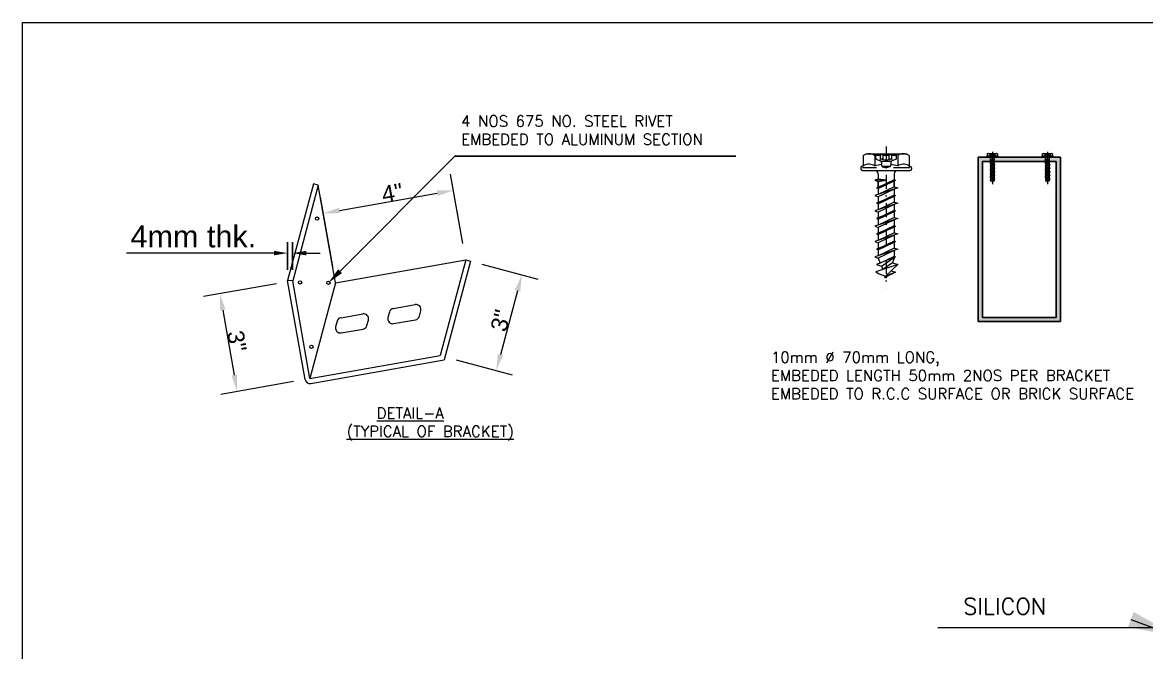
# Model space of a CAD drawing. Header units: feet. Extents: x -11 to 2437, y -109 to 219.
# Drawn here: x 629.1 to 834.5, y 104.3 to 219.3 of the extents above; entities that cross this region are included whole.
import ezdxf
from ezdxf import colors
from ezdxf.entities.mleader import LeaderData, LeaderLine
from ezdxf.math import Vec2, Vec3

# ---------------------------------------------------------------- set-up
doc = ezdxf.new("R2010")
doc.units = ezdxf.units.FT
doc.header["$MEASUREMENT"] = 0
doc.linetypes.add('ACAD_ISO08W100', pattern=[36, 24, -3, 6, -3])
doc.linetypes.add('TRATTOPUNTO', pattern=[25.4, 12.7, -6.35, 0, -6.35])
doc.layers.add('2', color=252, linetype='Continuous')
doc.layers.add('ASSI', color=1, linetype='TRATTOPUNTO')
doc.layers.add('DIM-1', color=1, linetype='Continuous', lineweight=0)
doc.layers.add('LIN-1', color=3, linetype='Continuous', lineweight=18)
doc.styles.add('Annotative', font='arial.ttf')
doc.styles.get("Standard").update_dxf_attribs({"font": 'romans.shx', "height": 4})
doc.dimstyles.new('DIM-1', dxfattribs={"dimtxt": 4, "dimasz": 2.5, "dimexe": 2, "dimexo": 2, "dimgap": 1, "dimtad": 1, "dimdec": 0, "dimzin": 0, "dimdsep": 46, "dimlunit": 4, "dimtxsty": 'Annotative', "dimcen": 0.09, "dimadec": 0, "dimazin": 0, "dimtfac": 1, "dimtdec": 0, "dimtofl": 0, "dimtmove": 0, "dimatfit": 3, "dimfxl": 1, "dimtolj": 1, "dimtzin": 0, "dimlwd": 0, "dimarcsym": 0})
doc.dimstyles.new('DIM-2', dxfattribs={"dimtxt": 0.5, "dimasz": 0.5, "dimexe": 0.5, "dimexo": 0.5, "dimgap": 0, "dimtad": 1, "dimdec": 0, "dimzin": 0, "dimdsep": 46, "dimlunit": 4, "dimtxsty": 'Annotative', "dimcen": 0.09, "dimadec": 0, "dimazin": 0, "dimtfac": 1, "dimtdec": 0, "dimtofl": 0, "dimtmove": 0, "dimatfit": 3, "dimfxl": 1, "dimtolj": 1, "dimtzin": 0, "dimlwd": 0, "dimarcsym": 0})
doc.dimstyles.new('DIM-3', dxfattribs={"dimtxt": 1, "dimasz": 0.5, "dimexe": 0.5, "dimexo": 0.5, "dimgap": 0, "dimtad": 1, "dimdec": 0, "dimzin": 0, "dimdsep": 46, "dimlunit": 4, "dimtxsty": 'Annotative', "dimcen": 0.09, "dimadec": 0, "dimazin": 0, "dimtfac": 1, "dimtdec": 0, "dimtofl": 0, "dimtmove": 1, "dimatfit": 3, "dimfxl": 1, "dimtolj": 1, "dimtzin": 0, "dimlwd": 0, "dimarcsym": 0})
pattern_1 = [(0, (-307.96807, 223.10414), (0, 0.125), []), (60, (-307.96807, 223.10414), (-0.108253175, 0.0625), []), (120, (-307.96807, 223.10414), (-0.108253175, -0.0625), [])]
pattern_2 = [(37.5, (-307.968067, 223.104141), (-0.0006299336, 0.0192682377), [0, -0.0152, 0, -0.017, 0, -0.01625]), (7.5, (-307.968067, 223.104141), (0.017697767, 0.0282214607), [0, -0.0082, 0, -0.0137, 0, -0.00525]), (327.5, (-307.980367, 223.104141), (0.0311414186, 5.65905e-05), [0, -0.005, 0, -0.018, 0, -0.0235]), (317.5, (-307.980367, 223.104141), (0.030061266, 0.0087767556), [0, -0.0025, 0, -0.0118, 0, -0.0135])]

# ---------------------------------------------------------------- blocks, each defined once
blk = doc.blocks.new('*D62')
at = {"color": 0, "linetype": 'ACAD_ISO08W100', "lineweight": -2, "transparency": 16777216}
for p, q in [((4.762, -0.319), (4.391, 1.781)), ((0.822, -1.013), (0.452, 1.086))]:
    blk.add_line(p, q, dxfattribs=at)
at = {"color": 0, "linetype": 'ACAD_ISO08W100', "lineweight": 0, "transparency": 16777216}
blk.add_line((1.031, 0.681), (3.986, 1.202), dxfattribs=at)
at = {"color": 0, "linetype": 'ACAD_ISO08W100', "lineweight": 18, "transparency": 16777216}
for points in [[(3.971, 1.284), (4, 1.12), (4.478, 1.288)], [(1.017, 0.763), (1.046, 0.599), (0.539, 0.594)]]:
    blk.add_solid(points, dxfattribs=at)
at = {"layer": 'Defpoints', "color": 0, "linetype": 'ACAD_ISO08W100', "lineweight": 18, "transparency": 16777216}
for p in [(4.478, 1.288), (4.848, -0.811), (0.909, -1.506)]:
    blk.add_point(p, dxfattribs=at)
at = {"color": 0, "linetype": 'ACAD_ISO08W100', "lineweight": 18, "transparency": 16777216, "insert": (2.624, 1.215), "char_height": 0.5, "attachment_point": 5, "rotation": 10, "style": 'Annotative'}
blk.add_mtext('\\A1;4"', dxfattribs=at)
blk = doc.blocks.new('*D61')
at = {"color": 0, "linetype": 'ACAD_ISO08W100', "lineweight": -2, "transparency": 16777216}
for p, q in [((5.331, -0.94), (7.027, -1.395)), ((4.555, -3.838), (6.25, -4.292))]:
    blk.add_line(p, q, dxfattribs=at)
at = {"color": 0, "linetype": 'ACAD_ISO08W100', "lineweight": 0, "transparency": 16777216}
blk.add_line((6.414, -1.748), (5.897, -3.68), dxfattribs=at)
at = {"color": 0, "linetype": 'ACAD_ISO08W100', "lineweight": 18, "transparency": 16777216}
for points in [[(6.334, -1.727), (6.495, -1.77), (6.544, -1.265)], [(5.816, -3.658), (5.977, -3.702), (5.767, -4.163)]]:
    blk.add_solid(points, dxfattribs=at)
at = {"layer": 'Defpoints', "color": 0, "linetype": 'ACAD_ISO08W100', "lineweight": 18, "transparency": 16777216}
for p in [(4.848, -0.811), (4.072, -3.709), (5.767, -4.163)]:
    blk.add_point(p, dxfattribs=at)
at = {"color": 0, "linetype": 'ACAD_ISO08W100', "lineweight": 18, "transparency": 16777216, "insert": (5.909, -2.648), "char_height": 0.5, "attachment_point": 5, "rotation": 75, "style": 'Annotative'}
blk.add_mtext('\\A1;3"', dxfattribs=at)
blk = doc.blocks.new('*D60')
at = {"color": 0, "linetype": 'ACAD_ISO08W100', "lineweight": -2, "transparency": 16777216}
for p, q in [((-0.881, -1.536), (-3.081, -1.924)), ((-0.36, -4.49), (-2.56, -4.878))]:
    blk.add_line(p, q, dxfattribs=at)
at = {"color": 0, "linetype": 'ACAD_ISO08W100', "lineweight": 0, "transparency": 16777216}
blk.add_line((-2.502, -2.329), (-2.155, -4.299), dxfattribs=at)
at = {"color": 0, "linetype": 'ACAD_ISO08W100', "lineweight": 18, "transparency": 16777216}
for points in [[(-2.42, -2.315), (-2.584, -2.344), (-2.589, -1.837)], [(-2.073, -4.284), (-2.237, -4.313), (-2.068, -4.791)]]:
    blk.add_solid(points, dxfattribs=at)
at = {"layer": 'Defpoints', "color": 0, "linetype": 'ACAD_ISO08W100', "lineweight": 18, "transparency": 16777216}
for p in [(-0.388, -1.449), (0.133, -4.403), (-2.068, -4.791)]:
    blk.add_point(p, dxfattribs=at)
at = {"color": 0, "linetype": 'ACAD_ISO08W100', "lineweight": 18, "transparency": 16777216, "insert": (-2.077, -3.27), "char_height": 0.5, "attachment_point": 5, "rotation": 280, "style": 'Annotative'}
blk.add_mtext('\\A1;3"', dxfattribs=at)
blk = doc.blocks.new('A$C3D414D15')
h = blk.add_hatch(color=252)
h.paths.add_polyline_path([(3, 6), (0, 6), (0, 0), (3, 0)])
h.paths.add_polyline_path([(2.85, 5.85), (2.85, 0.15), (0.15, 0.15), (0.15, 5.85)], flags=16)
for p, q in [((0, 6), (0, 0)), ((3, 6), (0, 6)), ((0.15, 5.85), (0.15, 0.15)), ((2.85, 5.85), (0.15, 5.85)), ((1.396, 6), (0.873, 6)), ((1.396, 6), (0.998, 6)), ((2.123, 6), (1.604, 6)), ((2.85, 0.15), (2.85, 5.85)), ((3, 0), (3, 6)), ((0.15, 0.15), (2.85, 0.15)), ((0, 0), (3, 0))]:
    blk.add_line(p, q)
blk = doc.blocks.new('*D59')
at = {"layer": 'Defpoints', "color": 0, "lineweight": 18, "transparency": 16777216}
for p in [(-6.403, 14.58), (-9.603, 13.105), (-6.403, 13.105)]:
    blk.add_point(p, dxfattribs=at)
at = {"layer": 'LIN-1', "color": 0, "lineweight": -2, "transparency": 16777216}
for p, q in [((-9.603, 13.605), (-9.603, 15.08)), ((-6.403, 13.605), (-6.403, 15.08))]:
    blk.add_line(p, q, dxfattribs=at)
at = {"layer": 'LIN-1', "color": 0, "lineweight": 0, "transparency": 16777216}
blk.add_line((-9.103, 14.58), (-6.903, 14.58), dxfattribs=at)
at = {"layer": 'LIN-1', "color": 0, "lineweight": 18, "transparency": 16777216}
for points in [[(-9.103, 14.663), (-9.103, 14.496), (-9.603, 14.58)], [(-6.903, 14.663), (-6.903, 14.496), (-6.403, 14.58)]]:
    blk.add_solid(points, dxfattribs=at)
at = {"layer": 'LIN-1', "color": 0, "lineweight": 18, "transparency": 16777216, "insert": (-7.699, 16.101), "char_height": 1, "attachment_point": 5, "style": 'Annotative'}
blk.add_mtext('\\A1;81 mm', dxfattribs=at)
blk = doc.blocks.new('*D58')
at = {"layer": 'Defpoints', "color": 0, "lineweight": 18, "transparency": 16777216}
for p in [(-6.403, 13.105), (-6.403, 10.605), (-4.384, 10.605)]:
    blk.add_point(p, dxfattribs=at)
at = {"layer": 'LIN-1', "color": 0, "lineweight": 0, "transparency": 16777216}
for p, q in [((-0.429, 12.611), (-0.429, 16.35)), ((-4.384, 11.855), (-0.429, 12.611)), ((-4.384, 12.605), (-4.384, 11.105))]:
    blk.add_line(p, q, dxfattribs=at)
at = {"layer": 'LIN-1', "color": 0, "lineweight": -2, "transparency": 16777216}
for p, q in [((-5.903, 13.105), (-3.884, 13.105)), ((-5.903, 10.605), (-3.884, 10.605))]:
    blk.add_line(p, q, dxfattribs=at)
at = {"layer": 'LIN-1', "color": 0, "lineweight": 18, "transparency": 16777216}
for points in [[(-4.467, 12.605), (-4.301, 12.605), (-4.384, 13.105)], [(-4.467, 11.105), (-4.301, 11.105), (-4.384, 10.605)]]:
    blk.add_solid(points, dxfattribs=at)
at = {"layer": 'LIN-1', "color": 0, "lineweight": 18, "transparency": 16777216, "insert": (-0.94, 14.48), "char_height": 1, "attachment_point": 5, "rotation": 90, "style": 'Annotative'}
blk.add_mtext('\\A1;63mm', dxfattribs=at)
blk = doc.blocks.new('*D57')
at = {"layer": 'Defpoints', "color": 0, "lineweight": 18, "transparency": 16777216}
for p in [(-9.853, 10.605), (-9.603, 10.605), (-9.853, 9.962)]:
    blk.add_point(p, dxfattribs=at)
at = {"layer": 'LIN-1', "color": 0, "lineweight": 0, "transparency": 16777216}
for p, q in [((-10.353, 9.962), (-10.853, 9.962)), ((-9.603, 9.962), (-9.853, 9.962)), ((-9.728, 9.962), (-8.36, 5.403)), ((-9.103, 9.962), (-8.603, 9.962)), ((-8.36, 5.403), (1.549, 5.403))]:
    blk.add_line(p, q, dxfattribs=at)
at = {"layer": 'LIN-1', "color": 0, "lineweight": -2, "transparency": 16777216}
for p, q in [((-9.853, 10.105), (-9.853, 9.462)), ((-9.603, 10.105), (-9.603, 9.462))]:
    blk.add_line(p, q, dxfattribs=at)
at = {"layer": 'LIN-1', "color": 0, "lineweight": 18, "transparency": 16777216}
for points in [[(-10.353, 10.045), (-10.353, 9.878), (-9.853, 9.962)], [(-9.103, 10.045), (-9.103, 9.878), (-9.603, 9.962)]]:
    blk.add_solid(points, dxfattribs=at)
at = {"layer": 'LIN-1', "color": 0, "lineweight": 18, "transparency": 16777216, "insert": (-3.406, 6.756), "char_height": 1, "attachment_point": 5, "style": 'Annotative'}
blk.add_mtext('\\A1;{\\L6mm\\P}NORTON TAPE', dxfattribs=at)
blk = doc.blocks.new('*D64')
at = {"layer": 'Defpoints', "color": 0, "lineweight": 18, "transparency": 16777216}
for p in [(678.45, 177.22), (677.52, 172.19), (678.45, 172.15)]:
    blk.add_point(p, dxfattribs=at)
at = {"layer": 'LIN-1', "color": 0, "lineweight": -2, "transparency": 16777216}
for p, q in [((677.52, 174.19), (677.52, 179.22)), ((678.45, 174.15), (678.45, 179.22))]:
    blk.add_line(p, q, dxfattribs=at)
at = {"layer": 'LIN-1', "color": 0, "lineweight": 0, "transparency": 16777216}
for p, q in [((675.02, 177.22), (648.1, 177.22)), ((680.95, 177.22), (683.45, 177.22))]:
    blk.add_line(p, q, dxfattribs=at)
at = {"layer": 'LIN-1', "color": 0, "lineweight": 18, "transparency": 16777216}
for points in [[(675.02, 177.64), (675.02, 176.81), (677.52, 177.22)], [(680.95, 177.64), (680.95, 176.81), (678.45, 177.22)]]:
    blk.add_solid(points, dxfattribs=at)
at = {"layer": 'LIN-1', "color": 0, "lineweight": 18, "transparency": 16777216, "insert": (660.31, 180.24), "char_height": 4, "attachment_point": 5, "style": 'Annotative'}
blk.add_mtext('\\A1;4mm thk.', dxfattribs=at)
blk = doc.blocks.new('CLAMP')
at = {"color": 7, "lineweight": 18}
for p, q in [((0.243, 1.488), (-0.542, -1.442)), ((0.388, 1.449), (-0.388, -1.449)), ((0.388, 1.449), (0.243, 1.488)), ((0.909, -1.506), (0.388, 1.449)), ((0.909, -1.506), (4.848, -0.811)), ((4.848, -0.811), (4.072, -3.709)), ((4.993, -0.85), (4.192, -3.84)), ((4.848, -0.811), (4.993, -0.85)), ((-0.015, -4.429), (-0.542, -1.442)), ((-0.388, -1.449), (-0.542, -1.442)), ((0.133, -4.403), (-0.388, -1.449)), ((0.909, -1.506), (0.133, -4.403)), ((2.658, -2.283), (3.317, -2.167)), ((3.444, -2.517), (3.488, -2.353)), ((0.955, -2.671), (0.911, -2.834)), ((1.074, -2.562), (1.733, -2.446)), ((1.86, -2.796), (1.903, -2.633)), ((2.539, -2.391), (2.495, -2.555)), ((2.666, -2.741), (3.325, -2.626)), ((1.082, -3.021), (1.741, -2.905)), ((0.133, -4.403), (4.072, -3.709)), ((0.159, -4.551), (4.192, -3.84))]:
    blk.add_line(p, q, dxfattribs=at)
for centre in [(0.352, 0.436), (-0.165, -1.496), (0.695, -1.506), (0.177, -3.438)]:
    blk.add_circle(centre, 0.05, dxfattribs=at)
for centre, start, end in [((2.684, -2.43), 99.9522, 165), ((3.343, -2.315), 345, 99.9522), ((1.099, -2.71), 99.9522, 165), ((1.759, -2.594), 345, 99.9522), ((2.64, -2.594), 165, 279.9522), ((3.299, -2.478), 279.9522, 345), ((1.056, -2.873), 165, 279.9522), ((1.715, -2.757), 279.9522, 345), ((0.133, -4.403), 190, 280)]:
    blk.add_arc(centre, 0.15, start, end, dxfattribs=at)
at = {"color": 7, "linetype": 'ACAD_ISO08W100', "lineweight": 18}
dim = blk.add_linear_dim(base=(4.478, 1.288), p1=(0.909, -1.506), p2=(4.848, -0.811), angle=10, dimstyle='DIM-2', dxfattribs=at)
dim.commit()
dim.dimension.update_dxf_attribs({"geometry": '*D62', "text_midpoint": (2.668, 0.969), "dimtype": 129})
for p1, p2, distance, picture, middle in [((4.848, -0.811), (4.072, -3.709), 1.755, '*D61', (5.909, -2.648)), ((-0.388, -1.449), (0.133, -4.403), -2.235, '*D60', (-2.077, -3.27))]:
    dim = blk.add_aligned_dim(p1=p1, p2=p2, distance=distance, dimstyle='DIM-2', dxfattribs=at)
    dim.commit()
    dim.dimension.update_dxf_attribs({"geometry": picture, "text_midpoint": middle})
blk = doc.blocks.new('GLASS')
at = {"layer": 'LIN-1', "lineweight": 18}
h = blk.add_hatch(dxfattribs=at)
h.set_pattern_fill('AR-SAND', scale=0.01)
h.set_pattern_definition(pattern_2)
h.paths.add_polyline_path([(-9.603, 11.812), (-10.103, 11.812), (-10.103, 11.712), (-9.603, 11.712)])
h = blk.add_hatch(dxfattribs=at)
h.set_pattern_fill('NET3')
h.set_pattern_definition(pattern_1)
h.paths.add_polyline_path([(-9.603, 11.712), (-9.853, 11.712), (-9.853, 10.605), (-9.603, 10.605)])
h = blk.add_hatch(dxfattribs=at)
h.set_pattern_fill('NET3')
h.set_pattern_definition(pattern_1)
h.paths.add_polyline_path([(-9.603, -31.395), (-9.853, -31.395), (-9.853, -32.502), (-9.603, -32.502)])
h = blk.add_hatch(dxfattribs=at)
h.set_pattern_fill('AR-SAND', scale=0.01)
h.set_pattern_definition(pattern_2)
h.paths.add_polyline_path([(-9.603, -32.602), (-10.103, -32.602), (-10.103, -32.502), (-9.603, -32.502)])
at = {"layer": 'LIN-1', "color": 7, "lineweight": 18}
for p, q in [((-6.403, 13.105), (-9.603, 13.105)), ((-9.603, 13.105), (-9.603, 10.605)), ((-6.403, 13.105), (-6.403, 10.605)), ((-9.603, 11.898), (-10.103, 11.898)), ((-10.103, 11.898), (-10.103, 11.812)), ((-9.603, 11.812), (-10.103, 11.812)), ((-10.103, 11.712), (-10.103, 11.812)), ((-9.603, 11.712), (-10.103, 11.712)), ((-10.103, 10.605), (-10.103, 11.712)), ((-9.853, 11.712), (-9.853, 10.605)), ((-9.603, 11.898), (-9.603, 11.812)), ((-9.603, 11.812), (-9.603, 11.712)), ((-10.103, 10.605), (-10.103, -31.395)), ((-9.853, 10.605), (-9.603, 10.605)), ((-9.603, 10.605), (-9.853, 10.605)), ((-9.853, 10.605), (-9.853, -31.395)), ((-6.403, 10.605), (-9.603, 10.605)), ((-10.103, -31.395), (-10.103, -32.502)), ((-9.853, -32.502), (-9.853, -31.395)), ((-9.853, -31.395), (-9.603, -31.395)), ((-9.603, -31.395), (-9.853, -31.395)), ((-6.403, -31.395), (-9.603, -31.395)), ((-9.603, -33.895), (-9.603, -31.395)), ((-6.403, -33.895), (-6.403, -31.395)), ((-9.603, -32.502), (-10.103, -32.502)), ((-10.103, -32.502), (-10.103, -32.602)), ((-9.603, -32.602), (-10.103, -32.602)), ((-10.103, -32.688), (-10.103, -32.602)), ((-9.603, -32.688), (-10.103, -32.688)), ((-9.603, -32.602), (-9.603, -32.502)), ((-9.603, -32.688), (-9.603, -32.602)), ((-6.403, -33.895), (-9.603, -33.895))]:
    blk.add_line(p, q, dxfattribs=at)
at = {"layer": 'DIM-1', "color": 7, "lineweight": 18, "char_height": 1, "attachment_point": 7}
for s, insert in [('{\\C3;SILICON}', (-22.902, 13.094)), ('{\\C3;6mm GLASS}', (1.152, -7.394)), ('{\\C3;ALUMINUM SECTION}', (4.936, -24.404))]:
    blk.add_mtext_dynamic_manual_height_columns(s, width=54.18616, gutter_width=20, heights=[0], dxfattribs=dict(at, insert=insert))
at = {"layer": 'LIN-1', "color": 7, "lineweight": 18}
for base, p1, p2, text, picture, middle in [((-6.403, 14.58), (-9.603, 13.105), (-6.403, 13.105), '81 mm', '*D59', (-7.699, 16.101)), ((-9.853, 9.962), (-9.603, 10.605), (-9.853, 10.605), '{\\L6mm\\P}NORTON TAPE', '*D57', (-8.36, 6.756))]:
    dim = blk.add_linear_dim(base=base, p1=p1, p2=p2, text=text, dimstyle='DIM-3', dxfattribs=at)
    dim.commit()
    dim.dimension.update_dxf_attribs({"geometry": picture, "text_midpoint": middle})
dim = blk.add_linear_dim(base=(-4.384, 10.605), p1=(-6.403, 13.105), p2=(-6.403, 10.605), angle=90, text='63mm', dimstyle='DIM-3', dxfattribs=at)
dim.commit()
dim.dimension.update_dxf_attribs({"geometry": '*D58', "text_midpoint": (-0.429, 12.611), "dimtype": 128})
ml = blk.add_multileader_mtext('Standard', dxfattribs=at)
ml.set_content('', color=7)
ml.set_leader_properties()
ml.build(insert=Vec2(0, 0))
ml.multileader.update_dxf_attribs({"dogleg_length": 0.36, "arrow_head_size": 3})
ctx = ml.context
ctx.base_point, ctx.arrow_head_size, ctx.landing_gap_size, ctx.plane_origin = Vec3(-24.624, 12.29), 3, 0.09, Vec3(-9.882, 11.759)
ctx.text_align_type = 2
notes = []
notes.append((ctx, [(0, (1, 1, 0), (-11.325, 12.29), (-1, 0), 13.12, [(0, [(-9.882, 11.759)], 0, [])])]))
ctx.mtext.insert, ctx.mtext.alignment, ctx.mtext.flow_direction = Vec3(-24.534, 14.29), 3, 5
ml = blk.add_multileader_mtext('Standard', dxfattribs=at)
ml.set_content('', color=7)
ml.set_leader_properties()
ml.build(insert=Vec2(0, 0))
ml.multileader.update_dxf_attribs({"dogleg_length": 0.36, "arrow_head_size": 3})
ctx = ml.context
ctx.base_point, ctx.arrow_head_size, ctx.landing_gap_size, ctx.plane_origin = Vec3(0.275, -6.219), 3, 0.09, Vec3(-10.103, -13.158)
notes.append((ctx, [(0, (1, 1, 0), (-0.085, -6.219), (1, 0), 0.36, [(0, [(-10.103, -13.158)], 0, [])])]))
ctx.mtext.insert, ctx.mtext.flow_direction = Vec3(0.365, -4.219), 5
ml = blk.add_multileader_mtext('Standard', dxfattribs=at)
ml.set_content('', color=7)
ml.set_leader_properties()
ml.build(insert=Vec2(0, 0))
ml.multileader.update_dxf_attribs({"dogleg_length": 0.36, "arrow_head_size": 3})
ctx = ml.context
ctx.base_point, ctx.arrow_head_size, ctx.landing_gap_size, ctx.plane_origin = Vec3(2.988, -24.003), 3, 0.09, Vec3(-7.705, -32.622)
notes.append((ctx, [(0, (1, 1, 0), (2.628, -24.003), (1, 0), 0.36, [(0, [(-7.705, -32.622)], 0, [])])]))
ctx.mtext.insert, ctx.mtext.flow_direction = Vec3(3.078, -22.003), 5
for ctx, leaders in notes:
    for number, flags, end, landing, length, lines in leaders:
        leader = LeaderData()
        leader.index, (leader.has_last_leader_line, leader.has_dogleg_vector, leader.attachment_direction) = number, flags
        leader.last_leader_point, leader.dogleg_vector, leader.dogleg_length = Vec3(end), Vec3(landing), length
        for number, points, colour, breaks in lines:
            line = LeaderLine()
            line.index, line.vertices, line.color, line.breaks = number, Vec3.list(points), colors.encode_raw_color(colour), breaks
            leader.lines.append(line)
        ctx.leaders.append(leader)

msp = doc.modelspace()

# ---------------------------------------------------------------- linework, layer by layer
at = {"layer": '2', "color": 7, "lineweight": 18}
for p, q in [((782.69, 195.04), (783.25, 195.36)), ((783.25, 195.36), (790.53, 195.36)), ((784.79, 195.36), (784.79, 193.12)), ((784.97, 195.36), (788.81, 195.36)), ((784.97, 195.36), (784.97, 195.22)), ((784.97, 195.22), (788.81, 195.22)), ((784.97, 195.22), (785.01, 195.21)), ((785.01, 194.56), (785.01, 195.21)), ((785.83, 194.29), (785.83, 195.15)), ((786.33, 194.3), (786.33, 195.13)), ((787.45, 194.3), (787.45, 195.13)), ((787.95, 194.29), (787.95, 195.15)), ((788.81, 195.22), (788.77, 195.21)), ((788.77, 194.56), (788.77, 195.21)), ((788.81, 195.36), (788.81, 195.22)), ((788.99, 195.36), (788.99, 193.12)), ((791.09, 195.04), (790.53, 195.36)), ((805.33, 195.34), (805.45, 195.41)), ((805.33, 195.34), (805.33, 194.9)), ((805.45, 195.41), (807.12, 195.41)), ((805.81, 195.41), (805.81, 194.9)), ((805.85, 195.41), (806.72, 195.41)), ((805.85, 195.41), (805.85, 195.38)), ((805.85, 195.38), (806.72, 195.38)), ((805.85, 195.38), (805.86, 195.38)), ((805.86, 195.23), (805.86, 195.38)), ((805.9, 195.17), (806.05, 195.12)), ((806.04, 195.17), (806.04, 195.37)), ((806.16, 195.17), (806.16, 195.36)), ((806.41, 195.17), (806.41, 195.36)), ((806.67, 195.17), (806.52, 195.12)), ((806.53, 195.17), (806.53, 195.37)), ((806.71, 195.23), (806.71, 195.38)), ((806.72, 195.38), (806.71, 195.38)), ((806.72, 195.41), (806.72, 195.38)), ((806.77, 195.41), (806.77, 194.9)), ((807.25, 195.34), (807.12, 195.41)), ((807.25, 195.34), (807.25, 194.9)), ((815.38, 195.34), (815.51, 195.41)), ((815.38, 195.34), (815.38, 194.9)), ((815.51, 195.41), (817.18, 195.41)), ((815.86, 195.41), (815.86, 194.9)), ((815.91, 195.41), (816.78, 195.41)), ((815.91, 195.41), (815.91, 195.38)), ((815.91, 195.38), (816.78, 195.38)), ((815.91, 195.38), (815.92, 195.38)), ((815.92, 195.23), (815.92, 195.38)), ((815.96, 195.17), (816.11, 195.12)), ((816.1, 195.17), (816.1, 195.37)), ((816.22, 195.17), (816.22, 195.36)), ((816.47, 195.17), (816.47, 195.36)), ((816.73, 195.17), (816.58, 195.12)), ((816.59, 195.17), (816.59, 195.37)), ((816.77, 195.23), (816.77, 195.38)), ((816.78, 195.38), (816.77, 195.38)), ((816.78, 195.41), (816.78, 195.38)), ((816.82, 195.41), (816.82, 194.9)), ((817.3, 195.34), (817.18, 195.41)), ((817.3, 195.34), (817.3, 194.9)), ((782.69, 193.12), (782.48, 193.07)), ((782.69, 195.04), (782.69, 193.12)), ((782.82, 193.2), (782.69, 193.12)), ((785.2, 194.3), (785.86, 194.06)), ((786.05, 193.79), (786.05, 193.26)), ((787.73, 193.79), (787.73, 193.26)), ((788.58, 194.3), (787.91, 194.06)), ((790.95, 193.2), (791.09, 193.12)), ((791.09, 195.04), (791.09, 193.12)), ((791.09, 193.12), (791.3, 193.07)), ((805.23, 194.83), (805.23, 194.77)), ((805.23, 194.83), (805.23, 194.77)), ((805.33, 194.9), (805.28, 194.89)), ((805.29, 194.71), (807.28, 194.71)), ((805.36, 194.92), (805.33, 194.9)), ((805.95, 194.35), (805.81, 194.31)), ((806.29, 194.31), (805.81, 194.31)), ((805.81, 194.31), (805.95, 194.26)), ((806.77, 193.99), (805.81, 193.67)), ((805.81, 193.67), (805.95, 193.62)), ((806.77, 193.35), (805.81, 193.03)), ((806.77, 193.35), (805.81, 193.03)), ((806.68, 194.31), (805.89, 193.99)), ((805.89, 193.99), (805.95, 193.97)), ((806.68, 193.67), (805.89, 193.35)), ((805.89, 193.35), (805.95, 193.33)), ((805.95, 194.58), (805.95, 194.35)), ((806.29, 194.31), (805.95, 194.35)), ((805.95, 194.26), (806.29, 194.31)), ((805.95, 193.97), (806.59, 194.27)), ((805.95, 194.26), (805.95, 194.01)), ((805.95, 194.01), (805.95, 194.26)), ((806.62, 194.04), (805.95, 193.71)), ((805.95, 193.97), (805.95, 193.71)), ((806.62, 193.94), (805.95, 193.62)), ((805.95, 193.33), (806.59, 193.63)), ((805.95, 193.62), (805.95, 193.37)), ((806.62, 193.4), (805.95, 193.07)), ((806.62, 193.4), (805.95, 193.07)), ((805.95, 193.33), (805.95, 193.07)), ((806.62, 193.3), (805.95, 192.98)), ((806.62, 193.3), (805.95, 192.98)), ((806.62, 194.33), (805.98, 194.02)), ((806.62, 193.69), (805.98, 193.38)), ((806.62, 193.05), (805.98, 192.74)), ((806.09, 195.06), (806.09, 194.93)), ((806.14, 194.87), (806.29, 194.82)), ((806.44, 194.87), (806.29, 194.82)), ((806.48, 195.06), (806.48, 194.93)), ((806.62, 194.58), (806.62, 194.33)), ((806.62, 194.33), (806.68, 194.31)), ((806.62, 194.29), (806.62, 194.04)), ((806.62, 194.04), (806.62, 194.28)), ((806.62, 194.04), (806.77, 193.99)), ((806.62, 193.94), (806.62, 193.69)), ((806.62, 193.69), (806.68, 193.67)), ((806.62, 193.64), (806.62, 193.4)), ((806.62, 193.4), (806.77, 193.35)), ((806.62, 193.4), (806.77, 193.35)), ((806.62, 193.3), (806.62, 193.05)), ((806.62, 193.05), (806.68, 193.03)), ((807.21, 194.92), (807.25, 194.9)), ((807.25, 194.9), (807.29, 194.89)), ((807.34, 194.83), (807.34, 194.77)), ((815.29, 194.83), (815.29, 194.77)), ((815.29, 194.83), (815.29, 194.77)), ((815.38, 194.9), (815.34, 194.89)), ((815.35, 194.71), (817.34, 194.71)), ((815.42, 194.92), (815.38, 194.9)), ((816.01, 194.35), (815.86, 194.31)), ((816.34, 194.31), (815.86, 194.31)), ((815.86, 194.31), (816.01, 194.26)), ((816.82, 193.99), (815.86, 193.67)), ((815.86, 193.67), (816.01, 193.62)), ((816.82, 193.35), (815.86, 193.03)), ((816.82, 193.35), (815.86, 193.03)), ((816.74, 194.31), (815.95, 193.99)), ((815.95, 193.99), (816.01, 193.97)), ((816.74, 193.67), (815.95, 193.35)), ((815.95, 193.35), (816.01, 193.33)), ((816.01, 194.58), (816.01, 194.35)), ((816.34, 194.31), (816.01, 194.35)), ((816.01, 194.26), (816.34, 194.31)), ((816.01, 193.97), (816.65, 194.27)), ((816.01, 194.26), (816.01, 194.01)), ((816.01, 194.01), (816.01, 194.26)), ((816.68, 194.04), (816.01, 193.71)), ((816.01, 193.97), (816.01, 193.71)), ((816.68, 193.94), (816.01, 193.62)), ((816.01, 193.33), (816.65, 193.63)), ((816.01, 193.62), (816.01, 193.37)), ((816.68, 193.4), (816.01, 193.07)), ((816.68, 193.4), (816.01, 193.07)), ((816.01, 193.33), (816.01, 193.07)), ((816.68, 193.3), (816.01, 192.98)), ((816.68, 193.3), (816.01, 192.98)), ((816.68, 194.33), (816.04, 194.02)), ((816.68, 193.69), (816.04, 193.38)), ((816.68, 193.05), (816.04, 192.74)), ((816.15, 195.06), (816.15, 194.93)), ((816.19, 194.87), (816.34, 194.82)), ((816.49, 194.87), (816.34, 194.82)), ((816.54, 195.06), (816.54, 194.93)), ((816.68, 194.58), (816.68, 194.33)), ((816.68, 194.33), (816.74, 194.31)), ((816.68, 194.29), (816.68, 194.04)), ((816.68, 194.04), (816.68, 194.28)), ((816.68, 194.04), (816.82, 193.99)), ((816.68, 193.94), (816.68, 193.69)), ((816.68, 193.69), (816.74, 193.67)), ((816.68, 193.64), (816.68, 193.4)), ((816.68, 193.4), (816.82, 193.35)), ((816.68, 193.4), (816.82, 193.35)), ((816.68, 193.3), (816.68, 193.05)), ((816.68, 193.05), (816.74, 193.03)), ((817.27, 194.92), (817.3, 194.9)), ((817.3, 194.9), (817.35, 194.89)), ((817.4, 194.83), (817.4, 194.77)), ((782.27, 192.8), (782.27, 192.56)), ((782.27, 192.8), (782.27, 192.56)), ((782.55, 192.28), (791.23, 192.28)), ((785.4, 191.72), (785.4, 190.72)), ((786.23, 193), (786.89, 192.76)), ((787.54, 193), (786.89, 192.76)), ((788.37, 191.72), (788.37, 190.61)), ((791.51, 192.8), (791.51, 192.56)), ((805.81, 193.03), (805.95, 192.98)), ((805.81, 193.03), (805.95, 192.98)), ((806.77, 192.71), (805.81, 192.39)), ((805.81, 192.39), (805.95, 192.34)), ((806.77, 192.07), (805.81, 191.75)), ((805.81, 191.75), (805.95, 191.7)), ((806.77, 191.43), (805.81, 191.11)), ((805.81, 191.11), (805.95, 191.06)), ((806.68, 193.03), (805.89, 192.71)), ((805.89, 192.71), (805.95, 192.69)), ((806.68, 192.39), (805.89, 192.07)), ((805.89, 192.07), (805.95, 192.05)), ((806.68, 191.75), (805.89, 191.43)), ((805.89, 191.43), (805.95, 191.41)), ((806.68, 191.11), (805.89, 190.79)), ((805.95, 192.69), (806.59, 192.99)), ((805.95, 192.98), (805.95, 192.73)), ((806.62, 192.76), (805.95, 192.43)), ((805.95, 192.69), (805.95, 192.43)), ((806.62, 192.66), (805.95, 192.34)), ((805.95, 192.05), (806.59, 192.35)), ((805.95, 192.34), (805.95, 192.09)), ((806.62, 192.12), (805.95, 191.79)), ((805.95, 192.05), (805.95, 191.79)), ((806.62, 192.02), (805.95, 191.7)), ((805.95, 191.41), (806.59, 191.71)), ((805.95, 191.7), (805.95, 191.45)), ((806.62, 191.48), (805.95, 191.15)), ((805.95, 191.41), (805.95, 191.15)), ((806.62, 191.38), (805.95, 191.06)), ((805.95, 191.06), (805.95, 191.05)), ((805.95, 191.05), (806.03, 190.85)), ((806.62, 192.41), (805.98, 192.1)), ((806.62, 191.77), (805.98, 191.46)), ((806.62, 191.13), (805.98, 190.82)), ((806.08, 190.72), (806.62, 191.08)), ((806.62, 191.05), (806.55, 190.87)), ((806.62, 193), (806.62, 192.76)), ((806.62, 192.76), (806.77, 192.71)), ((806.62, 192.66), (806.62, 192.41)), ((806.62, 192.41), (806.68, 192.39)), ((806.62, 192.37), (806.62, 192.12)), ((806.62, 192.12), (806.77, 192.07)), ((806.62, 192.02), (806.62, 191.77)), ((806.62, 191.77), (806.68, 191.75)), ((806.62, 191.73), (806.62, 191.48)), ((806.62, 191.48), (806.77, 191.43)), ((806.62, 191.38), (806.62, 191.13)), ((806.62, 191.13), (806.68, 191.11)), ((806.62, 191.08), (806.62, 191.05)), ((815.86, 193.03), (816.01, 192.98)), ((815.86, 193.03), (816.01, 192.98)), ((816.82, 192.71), (815.86, 192.39)), ((815.86, 192.39), (816.01, 192.34)), ((816.82, 192.07), (815.86, 191.75)), ((815.86, 191.75), (816.01, 191.7)), ((816.82, 191.43), (815.86, 191.11)), ((815.86, 191.11), (816.01, 191.06)), ((816.74, 193.03), (815.95, 192.71)), ((815.95, 192.71), (816.01, 192.69)), ((816.74, 192.39), (815.95, 192.07)), ((815.95, 192.07), (816.01, 192.05)), ((816.74, 191.75), (815.95, 191.43)), ((815.95, 191.43), (816.01, 191.41)), ((816.74, 191.11), (815.95, 190.79)), ((816.01, 192.69), (816.65, 192.99)), ((816.01, 192.98), (816.01, 192.73)), ((816.68, 192.76), (816.01, 192.43)), ((816.01, 192.69), (816.01, 192.43)), ((816.68, 192.66), (816.01, 192.34)), ((816.01, 192.05), (816.65, 192.35)), ((816.01, 192.34), (816.01, 192.09)), ((816.68, 192.12), (816.01, 191.79)), ((816.01, 192.05), (816.01, 191.79)), ((816.68, 192.02), (816.01, 191.7)), ((816.01, 191.41), (816.65, 191.71)), ((816.01, 191.7), (816.01, 191.45)), ((816.68, 191.48), (816.01, 191.15)), ((816.01, 191.41), (816.01, 191.15)), ((816.68, 191.38), (816.01, 191.06)), ((816.01, 191.06), (816.01, 191.05)), ((816.01, 191.05), (816.09, 190.85)), ((816.68, 192.41), (816.04, 192.1)), ((816.68, 191.77), (816.04, 191.46)), ((816.68, 191.13), (816.04, 190.82)), ((816.14, 190.72), (816.68, 191.08)), ((816.68, 191.05), (816.61, 190.87)), ((816.68, 193), (816.68, 192.76)), ((816.68, 192.76), (816.82, 192.71)), ((816.68, 192.66), (816.68, 192.41)), ((816.68, 192.41), (816.74, 192.39)), ((816.68, 192.37), (816.68, 192.12)), ((816.68, 192.12), (816.82, 192.07)), ((816.68, 192.02), (816.68, 191.77)), ((816.68, 191.77), (816.74, 191.75)), ((816.68, 191.73), (816.68, 191.48)), ((816.68, 191.48), (816.82, 191.43)), ((816.68, 191.38), (816.68, 191.13)), ((816.68, 191.13), (816.74, 191.11)), ((816.68, 191.08), (816.68, 191.05)), ((785.4, 190.72), (784.79, 190.52)), ((786.89, 190.52), (784.79, 190.52)), ((784.79, 190.52), (785.4, 190.29)), ((788.99, 189.12), (784.79, 187.72)), ((788.62, 190.52), (785.15, 189.12)), ((785.15, 189.12), (785.4, 189.03)), ((786.89, 190.52), (785.4, 190.72)), ((785.4, 190.29), (786.89, 190.52)), ((785.4, 189.03), (788.23, 190.36)), ((785.4, 190.29), (785.4, 189.21)), ((785.4, 189.21), (785.4, 190.29)), ((788.37, 189.34), (785.4, 187.92)), ((785.4, 189.03), (785.4, 187.92)), ((788.37, 190.61), (785.55, 189.28)), ((788.37, 190.61), (788.62, 190.52)), ((788.37, 190.43), (788.37, 189.34)), ((788.37, 189.34), (788.37, 190.42)), ((788.37, 189.34), (788.99, 189.12)), ((806.77, 190.79), (805.85, 190.48)), ((805.85, 190.48), (806, 190.4)), ((805.89, 190.79), (806.08, 190.72)), ((806, 190.4), (806.25, 190.3)), ((806.08, 190.72), (806.14, 190.58)), ((806.55, 190.87), (806.14, 190.58)), ((806.68, 190.47), (806.21, 190.28)), ((806.21, 190.28), (806.29, 190.23)), ((806.23, 190.26), (806.59, 190.43)), ((806.25, 190.3), (806.77, 190.79)), ((806.25, 190.3), (806.26, 190.3)), ((806.27, 190.28), (806.29, 190.23)), ((806.31, 190.3), (806.29, 190.23)), ((806.5, 190.53), (806.68, 190.47)), ((806.55, 190.87), (806.77, 190.79)), ((816.82, 190.79), (815.91, 190.48)), ((815.91, 190.48), (816.06, 190.4)), ((815.95, 190.79), (816.14, 190.72)), ((816.06, 190.4), (816.31, 190.3)), ((816.14, 190.72), (816.2, 190.58)), ((816.61, 190.87), (816.2, 190.58)), ((816.74, 190.47), (816.27, 190.28)), ((816.27, 190.28), (816.34, 190.23)), ((816.29, 190.26), (816.65, 190.43)), ((816.31, 190.3), (816.82, 190.79)), ((816.31, 190.3), (816.32, 190.3)), ((816.33, 190.28), (816.34, 190.23)), ((816.37, 190.3), (816.34, 190.23)), ((816.56, 190.53), (816.74, 190.47)), ((816.61, 190.87), (816.82, 190.79)), ((784.79, 187.72), (785.4, 187.49)), ((788.62, 187.72), (785.15, 186.32)), ((788.37, 188.91), (785.4, 187.49)), ((785.4, 186.23), (788.23, 187.56)), ((785.4, 187.49), (785.4, 186.42)), ((788.37, 187.81), (785.55, 186.48)), ((788.37, 188.91), (788.37, 187.81)), ((788.37, 187.81), (788.62, 187.72)), ((788.37, 187.62), (788.37, 186.54)), ((788.99, 186.32), (784.79, 184.92)), ((788.99, 186.32), (784.79, 184.92)), ((784.79, 184.92), (785.4, 184.69)), ((784.79, 184.92), (785.4, 184.69)), ((785.15, 186.32), (785.4, 186.23)), ((788.62, 184.92), (785.15, 183.52)), ((788.37, 186.54), (785.4, 185.12)), ((788.37, 186.54), (785.4, 185.12)), ((785.4, 186.23), (785.4, 185.12)), ((788.37, 186.11), (785.4, 184.69)), ((788.37, 186.11), (785.4, 184.69)), ((788.37, 185.01), (785.55, 183.68)), ((788.37, 186.54), (788.99, 186.32)), ((788.37, 186.54), (788.99, 186.32)), ((788.37, 186.11), (788.37, 185.01)), ((788.37, 185.01), (788.62, 184.92)), ((788.99, 183.52), (784.79, 182.12)), ((785.15, 183.52), (785.4, 183.43)), ((785.4, 183.43), (788.23, 184.76)), ((785.4, 184.69), (785.4, 183.62)), ((788.37, 183.74), (785.4, 182.32)), ((785.4, 183.43), (785.4, 182.32)), ((788.37, 183.31), (785.4, 181.89)), ((788.37, 184.82), (788.37, 183.74)), ((788.37, 183.74), (788.99, 183.52)), ((788.37, 183.31), (788.37, 182.21)), ((784.79, 182.12), (785.4, 181.89)), ((788.99, 180.72), (784.79, 179.32)), ((788.62, 182.12), (785.15, 180.72)), ((785.15, 180.72), (785.4, 180.63)), ((785.4, 180.63), (788.23, 181.96)), ((785.4, 181.89), (785.4, 180.82)), ((788.37, 180.94), (785.4, 179.52)), ((788.37, 182.21), (785.55, 180.88)), ((788.37, 182.21), (788.62, 182.12)), ((788.37, 182.03), (788.37, 180.94)), ((788.37, 180.94), (788.99, 180.72)), ((784.79, 179.32), (785.4, 179.09)), ((788.62, 179.32), (785.15, 177.92)), ((785.4, 180.63), (785.4, 179.52)), ((788.37, 180.51), (785.4, 179.09)), ((785.4, 177.83), (788.23, 179.16)), ((785.4, 179.09), (785.4, 178.02)), ((788.37, 179.41), (785.55, 178.08)), ((788.37, 180.51), (788.37, 179.41)), ((788.37, 179.41), (788.62, 179.32)), ((788.37, 179.23), (788.37, 178.14)), ((788.99, 177.92), (784.79, 176.52)), ((785.15, 177.92), (785.4, 177.83)), ((788.37, 178.14), (785.4, 176.72)), ((785.4, 177.83), (785.4, 176.72)), ((788.37, 177.71), (785.4, 176.29)), ((788.37, 176.61), (785.55, 175.28)), ((788.37, 178.14), (788.99, 177.92)), ((788.37, 177.71), (788.37, 176.61)), ((788.37, 176.61), (788.62, 176.52)), ((784.79, 176.52), (785.4, 176.29)), ((788.99, 175.12), (784.98, 173.78)), ((788.62, 176.52), (785.15, 175.12)), ((785.15, 175.12), (786.01, 174.81)), ((785.4, 176.29), (785.4, 176.27)), ((785.4, 176.27), (785.77, 175.38)), ((786.01, 174.81), (788.37, 176.42)), ((786.01, 174.81), (786.26, 174.21)), ((788.04, 175.46), (786.26, 174.21)), ((786.76, 173), (788.99, 175.12)), ((788.37, 176.27), (788.04, 175.46)), ((788.04, 175.46), (788.99, 175.12)), ((788.37, 176.42), (788.37, 176.27)), ((784.98, 173.78), (785.62, 173.42)), ((785.62, 173.42), (786.76, 173)), ((788.62, 173.72), (786.55, 172.88)), ((786.55, 172.88), (786.89, 172.68)), ((786.66, 172.82), (788.23, 173.56)), ((786.76, 173), (786.77, 172.97)), ((786.8, 172.89), (786.89, 172.68)), ((787.01, 172.99), (786.89, 172.68)), ((787.82, 174.01), (788.62, 173.72))]:
    msp.add_line(p, q, dxfattribs=at)
for centre, radius, start, end in [((783.74, 193.52), 1.84, 55.4349, 120), ((785.47, 195.82), 0.761, 232.6387, 300.8261), ((786.04, 194.87), 0.344, 69.1673, 120.8265), ((786.89, 197.1), 2.04, 249.1673, 290.8327), ((787.74, 194.87), 0.344, 59.1735, 110.8328), ((788.3, 195.82), 0.761, 239.1739, 307.3613), ((790.03, 193.52), 1.84, 60, 124.5651), ((805.57, 194.99), 0.421, 55.4349, 120), ((805.96, 195.52), 0.174, 232.6387, 300.8261), ((805.92, 195.23), 0.064, 180, 250), ((805.97, 195.24), 0.102, 280.9971, 315.8866), ((806.09, 195.12), 0.0665, 66.2469, 135.8866), ((806.09, 195.3), 0.0787, 69.1673, 120.8265), ((806.03, 195.06), 0.064, 0, 70), ((806.29, 195.81), 0.467, 249.1673, 290.8327), ((806.18, 195.32), 0.154, 246.2469, 262.5659), ((806.29, 196.12), 0.96, 262.4562, 270), ((806.29, 196.12), 0.96, 270, 277.5438), ((806.39, 195.32), 0.154, 277.4341, 293.7531), ((806.48, 195.3), 0.0787, 59.1735, 110.8328), ((806.48, 195.12), 0.0665, 44.1134, 113.7531), ((806.54, 195.06), 0.064, 110, 180), ((806.61, 195.52), 0.174, 239.1739, 307.3613), ((806.6, 195.24), 0.102, 224.1134, 259.0029), ((806.65, 195.23), 0.064, 290, 0), ((807, 194.99), 0.421, 60, 124.5651), ((815.63, 194.99), 0.421, 55.4349, 120), ((816.02, 195.52), 0.174, 232.6387, 300.8261), ((815.98, 195.23), 0.064, 180, 250), ((816.03, 195.24), 0.102, 280.9971, 315.8866), ((816.15, 195.12), 0.0665, 66.2469, 135.8866), ((816.15, 195.3), 0.0787, 69.1673, 120.8265), ((816.09, 195.06), 0.064, 0, 70), ((816.34, 195.81), 0.467, 249.1673, 290.8327), ((816.24, 195.32), 0.154, 246.2469, 262.5659), ((816.34, 196.12), 0.96, 262.4562, 270), ((816.34, 196.12), 0.96, 270, 277.5438), ((816.45, 195.32), 0.154, 277.4341, 293.7531), ((816.54, 195.3), 0.0787, 59.1735, 110.8328), ((816.54, 195.12), 0.0665, 44.1134, 113.7531), ((816.6, 195.06), 0.064, 110, 180), ((816.67, 195.52), 0.174, 239.1739, 307.3613), ((816.66, 195.24), 0.102, 224.1134, 259.0029), ((816.71, 195.23), 0.064, 290, 0), ((817.06, 194.99), 0.421, 60, 124.5651), ((782.55, 192.8), 0.28, 105, 180), ((783.74, 191.61), 1.84, 55.4349, 120), ((786.89, 186.5), 6.95, 96.9422, 107.588), ((785.29, 194.56), 0.28, 180, 250), ((785.51, 194.59), 0.448, 280.9971, 315.8866), ((786.04, 194.08), 0.291, 66.2469, 135.8866), ((785.77, 193.79), 0.28, 0, 70), ((786.33, 193.26), 0.28, 180, 250), ((786.43, 194.96), 0.672, 246.2469, 262.5659), ((786.89, 198.46), 4.2, 262.4562, 270), ((786.89, 198.46), 4.2, 270, 277.5438), ((787.35, 194.96), 0.672, 277.4341, 293.7531), ((787.45, 193.26), 0.28, 290, 0), ((787.74, 194.08), 0.291, 44.1134, 113.7531), ((788.01, 193.79), 0.28, 110, 180), ((786.89, 186.5), 6.95, 72.412, 83.0578), ((788.27, 194.59), 0.448, 224.1134, 259.0029), ((788.49, 194.56), 0.28, 290, 0), ((790.03, 191.61), 1.84, 60, 124.5651), ((791.23, 192.8), 0.28, 0, 75), ((805.29, 194.83), 0.064, 105, 180), ((805.29, 194.77), 0.064, 180, 270), ((805.57, 194.56), 0.421, 55.4349, 120), ((806.29, 193.39), 1.59, 96.9422, 107.588), ((805.82, 194.58), 0.128, 0, 90), ((806.16, 194.93), 0.064, 180, 250), ((806.41, 194.93), 0.064, 290, 0), ((806.29, 193.39), 1.59, 72.412, 83.0578), ((806.75, 194.58), 0.128, 90, 180), ((807, 194.56), 0.421, 60, 124.5651), ((807.28, 194.77), 0.064, 270, 0), ((807.28, 194.83), 0.064, 0, 75), ((815.35, 194.83), 0.064, 105, 180), ((815.35, 194.77), 0.064, 180, 270), ((815.63, 194.56), 0.421, 55.4349, 120), ((816.34, 193.39), 1.59, 96.9422, 107.588), ((815.88, 194.58), 0.128, 0, 90), ((816.22, 194.93), 0.064, 180, 250), ((816.47, 194.93), 0.064, 290, 0), ((816.34, 193.39), 1.59, 72.412, 83.0578), ((816.81, 194.58), 0.128, 90, 180), ((817.06, 194.56), 0.421, 60, 124.5651), ((817.34, 194.77), 0.064, 270, 0), ((817.34, 194.83), 0.064, 0, 75), ((782.55, 192.56), 0.28, 180, 270), ((784.84, 191.72), 0.56, 0, 90), ((788.93, 191.72), 0.56, 90, 180), ((791.23, 192.56), 0.28, 270, 0)]:
    msp.add_arc(centre, radius, start, end, dxfattribs=at)
at = {"layer": 'ASSI', "color": 7, "lineweight": 18, "ltscale": 0.2}
for p, q in [((786.89, 196.68), (786.89, 170.74)), ((806.29, 195.72), (806.29, 189.79)), ((816.34, 195.72), (816.34, 189.79)), ((805.29, 194.84), (806.03, 194.84)), ((815.35, 194.84), (816.09, 194.84)), ((782.55, 192.84), (785.79, 192.84))]:
    msp.add_line(p, q, dxfattribs=at)
at = {"layer": 'ASSI', "color": 7, "linetype": 'Continuous', "lineweight": 18}
for p, q in [((806.07, 195.1), (806.5, 195.1)), ((816.13, 195.1), (816.56, 195.1)), ((785.97, 193.99), (787.81, 193.99)), ((786.13, 193.07), (787.65, 193.07)), ((806.11, 194.89), (806.46, 194.89)), ((816.17, 194.89), (816.52, 194.89))]:
    msp.add_line(p, q, dxfattribs=at)
at = {"layer": 'ASSI', "color": 7, "lineweight": 18, "ltscale": 3}
for p, q in [((806.59, 194.84), (807.28, 194.84)), ((816.65, 194.84), (817.34, 194.84)), ((788.24, 192.84), (791.23, 192.84))]:
    msp.add_line(p, q, dxfattribs=at)
at = {"layer": 'DIM-1', "color": 7, "lineweight": 18}
msp.add_lwpolyline([(629.09, 219.32), (1052.04, 219.32), (1052.04, -71.88), (629.09, -71.88)], close=True, dxfattribs=at)

# ---------------------------------------------------------------- block references
at = {"color": 7, "lineweight": 18, "xscale": 5, "yscale": 5, "zscale": 5}
msp.add_blockref('A$C3D414D15', (803.71, 164.71), dxfattribs=at)
at = {"color": 7, "linetype": 'ACAD_ISO08W100', "lineweight": 18, "xscale": 6.039554642945757, "yscale": 6.039554642945757, "zscale": 6.039554642945757}
msp.add_blockref('CLAMP', (680.8, 180.9), dxfattribs=at)
at = {"layer": 'LIN-1', "color": 7, "lineweight": 18, "xscale": 3, "yscale": 3, "zscale": 3}
msp.add_blockref('GLASS', (869.68, 71.95), dxfattribs=at)

# ---------------------------------------------------------------- texts
at = {"layer": 'DIM-1', "color": 7, "lineweight": 18, "char_height": 2, "attachment_point": 1}
for s, width, insert in [('{\\C3;4 NOS 675 NO. STEEL RIVET\\PEMBEDED TO ALUMINUM SECTION}', 54.1862, (709.24, 202.32)), ('{\\C3;10mm %%C 70mm LONG,\\PEMBEDED LENGTH 50mm 2NOS PER BRACKET\\PEMBEDED TO R.C.C SURFACE OR BRICK SURFACE}', 84.6744, (765.83, 159.21)), ('{\\L\\C3;    DETAIL-A\\P(TYPICAL OF BRACKET)}', 54.1862, (688.32, 149.01))]:
    msp.add_mtext_dynamic_manual_height_columns(s, width=width, gutter_width=20, heights=[0], dxfattribs=dict(at, insert=insert))

# ---------------------------------------------------------------- dimensions: what is measured, and where the dimension line sits
at = {"layer": 'LIN-1', "color": 0, "lineweight": 18}
dim = msp.add_linear_dim(base=(678.45, 177.22), p1=(677.52, 172.19), p2=(678.45, 172.15), text='4mm thk.', dimstyle='DIM-1', dxfattribs=at)
dim.commit()
dim.dimension.update_dxf_attribs({"geometry": '*D64', "text_midpoint": (660.31, 177.22), "dimtype": 160})

# ---------------------------------------------------------------- leaders
at = {"color": 7, "lineweight": 18}
ml = msp.add_multileader_mtext('Standard', dxfattribs=at)
ml.set_content('', color=7)
ml.set_leader_properties()
ml.build(insert=Vec2(0, 0))
ml.multileader.update_dxf_attribs({"dogleg_length": 3.7, "arrow_head_size": 3})
ctx = ml.context
ctx.base_point, ctx.arrow_head_size, ctx.landing_gap_size, ctx.plane_origin = Vec3(759.42, 194.9), 3, 0.09, Vec3(684.99, 171.8)
notes = []
notes.append((ctx, [(0, (1, 1, 0), (708.1, 194.9), (1, 0), 51.32, [(0, [(684.99, 171.8)], 0, [])])]))
ctx.mtext.insert, ctx.mtext.flow_direction = Vec3(759.51, 196.9), 5
for ctx, leaders in notes:
    for number, flags, end, landing, length, lines in leaders:
        leader = LeaderData()
        leader.index, (leader.has_last_leader_line, leader.has_dogleg_vector, leader.attachment_direction) = number, flags
        leader.last_leader_point, leader.dogleg_vector, leader.dogleg_length = Vec3(end), Vec3(landing), length
        for number, points, colour, breaks in lines:
            line = LeaderLine()
            line.index, line.vertices, line.color, line.breaks = number, Vec3.list(points), colors.encode_raw_color(colour), breaks
            leader.lines.append(line)
        ctx.leaders.append(leader)

doc.saveas('drawing.dxf')
